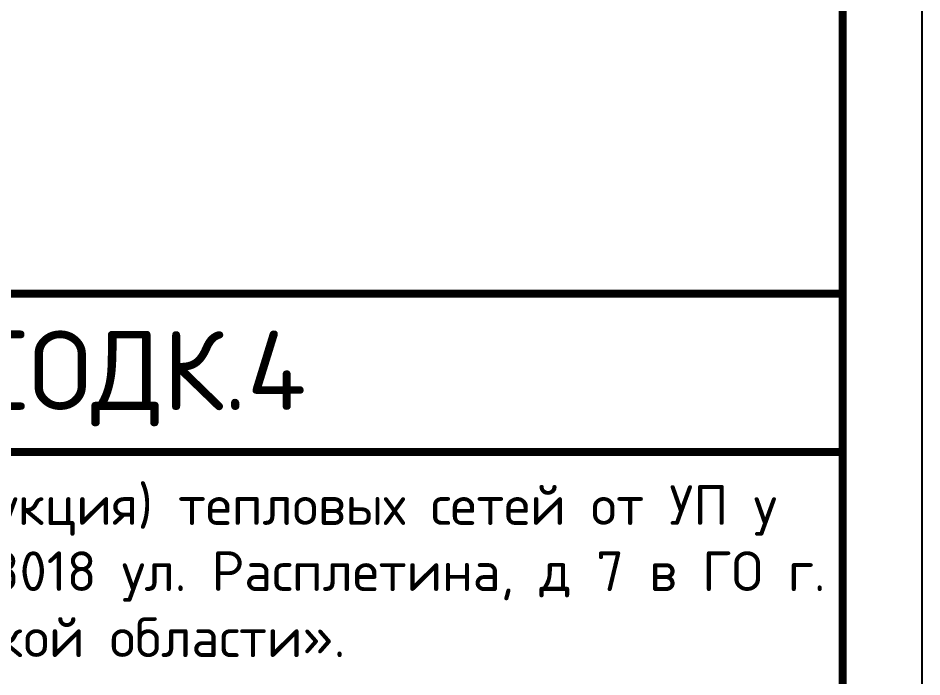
# Model space of a CAD drawing. Header units: millimetres. Extents: x -112426 to 8831, y 1218 to 38707.
# Drawn here: x 3730.3 to 3787.3, y 2309.1 to 2350.6 of the extents above; entities that cross this region are included whole.
import ezdxf

# ---------------------------------------------------------------- set-up
doc = ezdxf.new("R2010")
doc.units = ezdxf.units.MM
doc.layers.add('Размерный', color=4, linetype='Continuous', lineweight=30)
doc.styles.add('-ISOCPEUR-', font='isocpeur.ttf')

msp = doc.modelspace()

# ---------------------------------------------------------------- linework, layer by layer
msp.add_lwpolyline([(3193.334, 2693.232), (3787.334, 2693.232), (3787.334, 2273.232), (3193.334, 2273.232)], close=True)
at = {"const_width": 0.5}
msp.add_lwpolyline([(3213.334, 2688.232), (3782.334, 2688.232), (3782.334, 2278.232), (3213.334, 2278.232)], close=True, dxfattribs=at)
for points in [[(3597.334, 2278.232), (3597.334, 2333.232), (3782.334, 2333.232)], [(3662.334, 2323.232), (3782.334, 2323.232)]]:
    msp.add_lwpolyline(points, dxfattribs=at)

# ---------------------------------------------------------------- texts
at = {"insert": (3670.689, 2321.141), "char_height": 2.5, "width": 110.52884, "attachment_point": 1, "style": '-ISOCPEUR-'}
msp.add_mtext('\\pxi1.28618,qc;{\\C7;«Капитальный ремонт (реконструкция) тепловых сетей от УП у ж/д №26 по ул. Б. Новикова до ТК-8018 ул. Расплетина, д 7 в ГО г. Рыбинск Ярославской области».}', dxfattribs=at)
at = {"layer": 'Размерный', "color": 7, "lineweight": 30, "insert": (3624.935, 2330.888), "char_height": 5, "width": 185, "attachment_point": 1, "style": '-ISOCPEUR-'}
msp.add_mtext('\\pxl2,qc;0802.Р.22-СОДК.4', dxfattribs=at)

doc.saveas('drawing.dxf')
